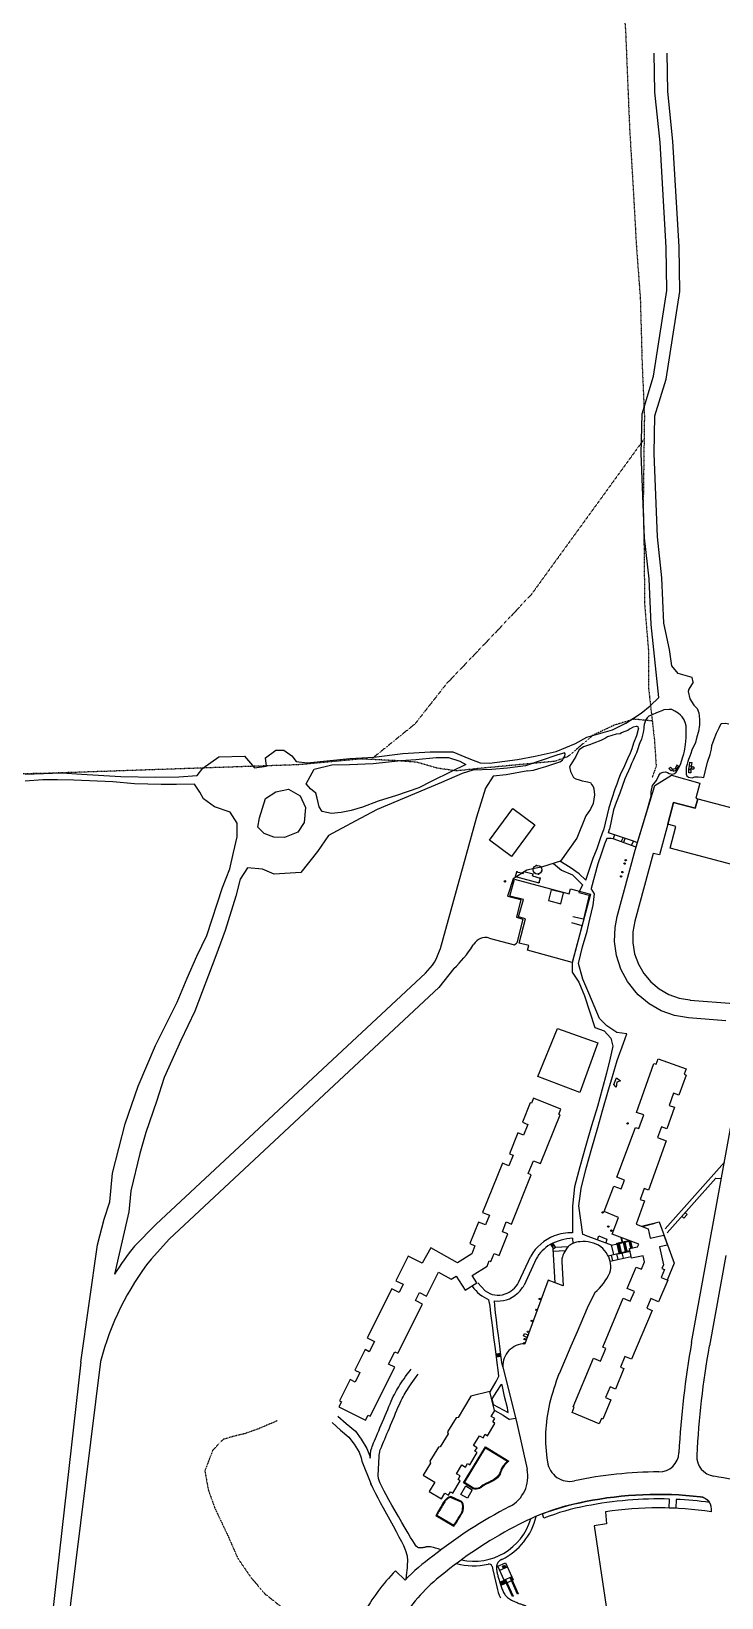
# Model space of a CAD drawing. Header units: millimetres. Extents: x -14000 to -11893, y 5996570 to 5998427.
# Drawn here: x -13240 to -12933, y 5997261 to 5997958 of the extents above; entities that cross this region are included whole.
import ezdxf

# ---------------------------------------------------------------- set-up
doc = ezdxf.new("R2010")
doc.units = ezdxf.units.MM
doc.header["$LTSCALE"] = 0.25
doc.linetypes.add('DASHED2', pattern=[0.375, 0.25, -0.125])
for name, color, linetype in [('3_buildings', 7, 'Continuous'), ('3_road_UNBC', 8, 'Continuous'), ('3_sidewalk_UNBC', 253, 'Continuous'), ('3_trails', 88, 'DASHED2')]:
    doc.layers.add(name, color=color, linetype=linetype)

msp = doc.modelspace()

# ---------------------------------------------------------------- hatches: boundary and pattern name
at = {"layer": '3_road_UNBC'}
h = msp.add_hatch(color=256, dxfattribs=at)
h.dxf.hatch_style = 1
h.paths.add_polyline_path([(-12975.66, 5997587.62, 1), (-12976.22, 5997587.87, 1)])
h = msp.add_hatch(color=256, dxfattribs=at)
h.dxf.hatch_style = 1
h.paths.add_polyline_path([(-12975.14, 5997589.09, 1), (-12975.71, 5997589.35, 1)])
h = msp.add_hatch(color=256, dxfattribs=at)
h.dxf.hatch_style = 1
h.paths.add_polyline_path([(-12977.24, 5997581.89, 1), (-12977.81, 5997582.15, 1)])
h = msp.add_hatch(color=256, dxfattribs=at)
h.dxf.hatch_style = 1
h.paths.add_polyline_path([(-12976.62, 5997583.85, 1), (-12977.19, 5997584.11, 1)])
h = msp.add_hatch(color=256, dxfattribs=at)
h.dxf.hatch_style = 1
h.paths.add_polyline_path([(-13029.01, 5997579.72, 1), (-13029.58, 5997579.98, 1)])
h = msp.add_hatch(color=256, dxfattribs=at)
h.dxf.hatch_style = 1
h.paths.add_polyline_path([(-12985.43, 5997432.28, 1), (-12986, 5997432.54, 1)])
h = msp.add_hatch(color=256, dxfattribs=at)
h.dxf.hatch_style = 1
h.paths.add_polyline_path([(-12982.91, 5997426.01, 1), (-12983.47, 5997426.27, 1)])
h = msp.add_hatch(color=256, dxfattribs=at)
h.dxf.hatch_style = 1
h.paths.add_polyline_path([(-12981.51, 5997424.18, 1), (-12982.08, 5997424.44, 1)])
h = msp.add_hatch(color=256, dxfattribs=at)
h.dxf.hatch_style = 1
h.paths.add_polyline_path([(-13013.47, 5997393.77, 1), (-13014.03, 5997394.04, 1)])
h = msp.add_hatch(color=256, dxfattribs=at)
h.dxf.hatch_style = 1
h.paths.add_polyline_path([(-13015.06, 5997388.93, 1), (-13015.62, 5997389.19, 1)])
h = msp.add_hatch(color=256, dxfattribs=at)
h.dxf.hatch_style = 1
h.paths.add_polyline_path([(-13018.69, 5997379.14, 1), (-13019.25, 5997379.4, 1)])
h = msp.add_hatch(color=256, dxfattribs=at)
h.dxf.hatch_style = 1
h.paths.add_polyline_path([(-13017.02, 5997384.03, 1), (-13017.58, 5997384.3, 1)])
h = msp.add_hatch(color=256, dxfattribs=at)
h.dxf.hatch_style = 1
h.paths.add_polyline_path([(-13020.37, 5997374.02, 1), (-13020.94, 5997374.28, 1)])
h = msp.add_hatch(color=256, dxfattribs=at)
h.dxf.hatch_style = 1
h.paths.add_polyline_path([(-13020.17, 5997375.88, 1), (-13020.74, 5997376.15, 1)])
at = {"layer": '3_sidewalk_UNBC'}
h = msp.add_hatch(color=256, dxfattribs=at)
h.dxf.hatch_style = 1
h.paths.add_polyline_path([(-12974.3, 5997471.9, 1), (-12974.87, 5997472.16, 1)])

# ---------------------------------------------------------------- linework, layer by layer
at = {"layer": '3_buildings'}
for p, q in [((-13024.5, 5997582.02), (-13023.94, 5997584.09)), ((-13024.5, 5997582.02), (-13014.09, 5997579.23)), ((-13023.94, 5997584.09), (-13022.04, 5997583.58)), ((-13022.04, 5997583.58), (-13021.16, 5997583.35)), ((-13021.16, 5997583.35), (-13020.91, 5997584.28)), ((-13020.91, 5997584.28), (-13016.73, 5997583.16)), ((-13016.98, 5997582.23), (-13016.73, 5997583.16)), ((-13016.98, 5997582.23), (-13013.53, 5997581.3)), ((-13013.53, 5997581.3), (-13014.09, 5997579.23)), ((-13032.37, 5997274.89), (-13028.99, 5997276.4)), ((-13029.6, 5997268.69), (-13032.37, 5997274.89)), ((-13031.57, 5997273.1), (-13028.19, 5997274.61)), ((-13030.32, 5997274.89), (-13029.36, 5997275.31)), ((-13029.87, 5997273.88), (-13030.32, 5997274.89)), ((-13029.53, 5997275.08), (-13030.16, 5997274.8)), ((-13028.91, 5997274.31), (-13029.87, 5997273.88)), ((-13029.19, 5997274.33), (-13029.82, 5997274.05)), ((-13029.78, 5997274.97), (-13029.45, 5997274.22)), ((-13029.53, 5997275.08), (-13029.19, 5997274.33)), ((-13029.36, 5997275.31), (-13028.91, 5997274.31)), ((-13028.99, 5997276.4), (-13026.22, 5997270.2)), ((-13031.45, 5997267.84, -0.5), (-13031.18, 5997267.97, -0.5)), ((-13030.84, 5997266.48, -0.5), (-13031.45, 5997267.84, -0.5)), ((-13031.2, 5997267.96, -0.5), (-13030.93, 5997268.08, -0.5)), ((-13031.18, 5997267.97, -0.5), (-13030.57, 5997266.6, -0.5)), ((-13030.93, 5997268.08, -0.5), (-13030.66, 5997268.2, -0.5)), ((-13030.93, 5997268.08, -0.5), (-13030.32, 5997266.71, -0.5)), ((-13030.57, 5997266.6, -0.5), (-13030.84, 5997266.48, -0.5)), ((-13030.66, 5997268.2, -0.5), (-13030.38, 5997268.32, -0.5)), ((-13030.04, 5997266.83, -0.5), (-13030.66, 5997268.2, -0.5)), ((-13030.32, 5997266.71, -0.5), (-13030.59, 5997266.59, -0.5)), ((-13029.8, 5997266.94, -0.5), (-13030.41, 5997268.31, -0.5)), ((-13029.78, 5997266.95, -0.5), (-13030.41, 5997266.67, -0.5)), ((-13030.39, 5997268.32, -0.5), (-13030.12, 5997268.44, -0.5)), ((-13030.04, 5997266.83, -0.5), (-13030.32, 5997266.71, -0.5)), ((-13030.12, 5997268.44, -0.5), (-13029.84, 5997268.56, -0.5)), ((-13030.12, 5997268.44, -0.5), (-13029.51, 5997267.07, -0.5)), ((-13029.77, 5997266.95, -0.5), (-13030.04, 5997266.83, -0.5)), ((-13029.84, 5997268.56, -0.5), (-13029.57, 5997268.69, -0.5)), ((-13029.84, 5997268.56, -0.5), (-13029.23, 5997267.2, -0.5)), ((-13029.51, 5997267.07, -0.5), (-13029.78, 5997266.95, -0.5)), ((-13026.22, 5997270.2), (-13029.6, 5997268.69)), ((-13028.93, 5997267.28), (-13029.57, 5997268.7)), ((-13029.23, 5997267.2, -0.5), (-13029.51, 5997267.07, -0.5)), ((-13025.92, 5997261.4), (-13029.25, 5997268.85)), ((-13028.96, 5997267.32, -0.5), (-13029.23, 5997267.2, -0.5)), ((-13028.98, 5997268.97), (-13025.65, 5997261.52)), ((-13025.59, 5997268.77), (-13028.93, 5997267.28)), ((-13023.61, 5997262.44), (-13026.94, 5997269.88)), ((-13026.67, 5997270), (-13023.34, 5997262.56)), ((-13026.22, 5997270.2), (-13025.59, 5997268.77)), ((-13025.65, 5997261.52), (-13025.92, 5997261.4)), ((-13023.34, 5997262.56), (-13023.61, 5997262.44))]:
    msp.add_line(p, q, dxfattribs=at)
for points in [[(-12916.87, 5997609.54), (-12923.18, 5997585.94), (-12955.71, 5997594.64), (-12953.12, 5997604.31), (-12956.68, 5997605.27), (-12954.1, 5997614.93), (-12944.43, 5997612.36), (-12943.3, 5997616.6), (-12916.87, 5997609.54)], [(-13016.61, 5997585.43), (-13016.58, 5997585.56), (-13016.71, 5997585.6), (-13016.74, 5997585.47)], [(-13016.16, 5997583.73), (-13016.06, 5997583.64), (-13016.16, 5997583.54), (-13016.25, 5997583.64)], [(-13015.2, 5997586.84), (-13015.33, 5997586.8), (-13015.37, 5997586.93), (-13015.24, 5997586.97)], [(-13014.23, 5997583.22), (-13014.36, 5997583.18), (-13014.33, 5997583.05), (-13014.2, 5997583.09)], [(-13013.41, 5997586.29), (-13013.51, 5997586.38), (-13013.41, 5997586.48), (-13013.32, 5997586.38)], [(-13012.95, 5997584.59), (-13012.99, 5997584.46), (-13012.86, 5997584.43), (-13012.82, 5997584.56)], [(-13008.62, 5997576.13), (-13009.91, 5997571.26), (-13004.42, 5997569.8), (-13003.13, 5997574.67)], [(-13062.32, 5997416.68), (-13066.14, 5997409.78), (-13066.14, 5997409.78), (-13066.14, 5997409.78), (-13072.32, 5997412.95), (-13077.81, 5997402.03), (-13074.63, 5997400.43), (-13076.46, 5997396.79), (-13079.64, 5997398.39), (-13090.62, 5997376.57), (-13087.43, 5997374.97), (-13089.72, 5997370.42), (-13091.54, 5997371.33), (-13096.11, 5997362.24), (-13093.84, 5997361.09), (-13095.94, 5997356.91), (-13098.22, 5997358.05), (-13102.97, 5997348.59), (-13102.06, 5997348.14), (-13103.21, 5997345.86), (-13091.39, 5997339.92), (-13090.24, 5997342.19), (-13089.33, 5997341.74), (-13078.35, 5997363.56), (-13081.08, 5997364.93), (-13078.34, 5997370.39), (-13076.97, 5997369.71), (-13066, 5997391.53), (-13069.18, 5997393.14), (-13067.35, 5997396.77), (-13064.17, 5997395.17), (-13058.85, 5997405.76), (-13053.28, 5997402.66), (-13050.98, 5997404.09), (-13047.03, 5997397.76), (-13041.73, 5997401.07), (-13043.81, 5997404.39), (-13037.17, 5997408.53), (-13036.23, 5997410.88), (-13035.57, 5997410.62), (-13034.13, 5997414.18), (-13031.78, 5997413.23), (-13027.9, 5997422.84), (-13030.41, 5997423.86), (-13028.66, 5997428.19), (-13026.37, 5997427.26), (-13017.52, 5997449.19), (-13018.89, 5997449.74), (-13016.59, 5997455.44), (-13013.47, 5997454.18), (-13004.71, 5997475.88), (-13005.28, 5997476.11), (-13004.33, 5997478.46), (-13016.49, 5997483.36), (-13017.43, 5997481.02), (-13018, 5997481.25), (-13021.5, 5997472.6), (-13019.12, 5997471.64), (-13021.06, 5997466.84), (-13023.44, 5997467.8), (-13027.16, 5997458.59), (-13025.58, 5997457.95), (-13027.49, 5997453.22), (-13030.41, 5997454.39), (-13039.26, 5997432.47), (-13036.13, 5997431.2), (-13037.87, 5997426.87), (-13041.07, 5997428.16), (-13044.95, 5997418.55), (-13042.6, 5997417.61), (-13044.07, 5997413.98), (-13050.35, 5997410.05), (-13062.32, 5997416.68)]]:
    msp.add_lwpolyline(points, close=True, dxfattribs=at)
for points in [[(-13025.75, 5997612.22), (-13015.95, 5997604.96), (-13026.36, 5997590.89), (-13036.16, 5997598.15), (-13025.75, 5997612.22)], [(-13027.04, 5997573.31), (-13025.02, 5997580.83), (-13000.63, 5997574.3), (-13000.05, 5997576.48), (-12991.16, 5997574.1), (-12999.28, 5997543.73), (-13019.2, 5997549.14), (-13018.64, 5997551.23), (-13022.97, 5997552.39), (-13020.09, 5997563.15), (-13023.23, 5997563.99), (-13021.03, 5997571.7), (-13027.04, 5997573.31)], [(-12969.67, 5997418.34), (-12981.44, 5997422.82), (-12978.63, 5997430.2), (-12985.01, 5997432.85), (-12980.74, 5997444.11), (-12977.4, 5997442.9), (-12975.98, 5997446.86), (-12979.33, 5997448.07), (-12971.04, 5997470.31), (-12969.62, 5997469.85), (-12967.39, 5997475.82), (-12970.63, 5997476.86), (-12962.85, 5997498.78), (-12961.89, 5997498.44), (-12961.02, 5997500.83), (-12948.57, 5997496.34), (-12949.44, 5997493.95), (-12948.48, 5997493.6), (-12951.73, 5997484.6), (-12954.12, 5997485.46), (-12956.05, 5997480.1), (-12953.66, 5997479.24), (-12957.11, 5997469.66), (-12959.51, 5997470.53), (-12961.24, 5997465.74), (-12957.4, 5997464.36), (-12965.35, 5997442.33), (-12967.26, 5997443.02), (-12968.99, 5997438.23), (-12967.07, 5997437.54), (-12970.78, 5997427.21), (-12965.37, 5997425.15), (-12964.48, 5997421.02), (-12958.39, 5997422.33), (-12956.76, 5997417.92), (-12960.32, 5997417.15), (-12958.58, 5997409.09), (-12959.28, 5997407.44), (-12958.15, 5997406.97), (-12959.64, 5997403.42), (-12956.75, 5997402.2), (-12960.77, 5997392.65), (-12964.18, 5997394.09), (-12965.99, 5997389.78), (-12963.72, 5997388.83), (-12972.85, 5997367.04), (-12975.79, 5997368.25), (-12977.77, 5997363.55), (-12976.21, 5997362.89), (-12980.06, 5997353.73), (-12982.43, 5997354.73), (-12984.43, 5997349.96), (-12982.07, 5997348.96), (-12985.69, 5997340.36), (-12986.26, 5997340.6), (-12987.24, 5997338.27), (-12999.32, 5997343.36), (-12998.34, 5997345.69), (-12998.91, 5997345.93), (-12989.83, 5997367.5), (-12986.73, 5997366.19), (-12984.34, 5997371.85), (-12985.71, 5997372.43), (-12976.53, 5997394.22), (-12973.42, 5997392.91), (-12971.6, 5997397.21), (-12974.78, 5997398.55), (-12970.76, 5997408.1), (-12968.43, 5997407.12), (-12967.03, 5997410.44), (-12967.62, 5997413.17), (-12972.83, 5997412.05), (-12973.76, 5997416.33), (-12970.14, 5997417.11), (-12969.67, 5997418.34)], [(-13052.47, 5997307.47), (-13049.16, 5997312.95), (-13050.17, 5997313.56), (-13049.22, 5997315.12), (-13050.79, 5997316.07), (-13048.42, 5997319.98), (-13046.86, 5997319.03), (-13045.91, 5997320.6), (-13044.9, 5997319.99), (-13041.59, 5997325.47), (-13042.6, 5997326.08), (-13041.65, 5997327.64), (-13043.22, 5997328.59), (-13040.54, 5997333.02), (-13038.97, 5997332.08), (-13038.03, 5997333.64), (-13037.01, 5997333.03), (-13033.7, 5997338.51), (-13034.71, 5997339.12), (-13033.77, 5997340.68), (-13035.33, 5997341.63), (-13033.78, 5997344.2), (-13033.91, 5997344.27), (-13035.98, 5997352.68), (-13044.46, 5997350.58), (-13050.16, 5997341.16), (-13050.98, 5997340.96), (-13054.78, 5997334.67), (-13054.58, 5997333.85), (-13058.05, 5997328.12), (-13058.87, 5997327.91), (-13062.66, 5997321.63), (-13062.46, 5997320.81), (-13065.7, 5997315.46), (-13060.52, 5997312.34), (-13063.04, 5997308.16), (-13057.57, 5997304.85), (-13055.99, 5997307.46), (-13054.43, 5997306.51), (-13053.48, 5997308.08), (-13052.47, 5997307.47)]]:
    msp.add_lwpolyline(points, dxfattribs=at)
for centre, radius in [((-13024.41, 5997582.1), 0.18), ((-13023.89, 5997584.03), 0.18), ((-13016.66, 5997585.51), 0.18), ((-13014.78, 5997585.01), 1.94), ((-13016.16, 5997583.64), 0.18), ((-13015.29, 5997586.89), 0.18), ((-13014.28, 5997583.14), 0.18), ((-13013.65, 5997581.29), 0.18), ((-13013.41, 5997586.38), 0.18), ((-13012.91, 5997584.51), 0.18), ((-13014.16, 5997579.36), 0.18)]:
    msp.add_circle(centre, radius, dxfattribs=at)
for centre, start, end in [((-13029.78, 5997274.97), 204.08639, 294.08639), ((-13029.45, 5997274.22), 114.08639, 204.08639)]:
    msp.add_arc(centre, 0.409, start, end, dxfattribs=at)
at = {"layer": '3_road_UNBC'}
for p, q in [((-12979.2, 5997564.21), (-12971.23, 5997593.76)), ((-12960.4, 5997591.59), (-12963.24, 5997592.25)), ((-13036.22, 5997554.59), (-13024.97, 5997551.62)), ((-13043.54, 5997551.24), (-13043.14, 5997551.86)), ((-13043.54, 5997551.24), (-13043.14, 5997551.86)), ((-13024.97, 5997551.62), (-13023.99, 5997552.49)), ((-13052.1, 5997540.98), (-13058.71, 5997532.57)), ((-12969.88, 5997529.32), (-12970.82, 5997530.29)), ((-13194.53, 5997417.33), (-13184.72, 5997427.13)), ((-13178.76, 5997420.73), (-13186.95, 5997411.64)), ((-13007.72, 5997415.2), (-13002.38, 5997415.51)), ((-12930.86, 5997413.18), (-12938.16, 5997373.04)), ((-13009.99, 5997402.22), (-13020.38, 5997373.94)), ((-13006.88, 5997401.04), (-13009.99, 5997402.22)), ((-13030.27, 5997363.74), (-13023.84, 5997338.04)), ((-13023.84, 5997338.04), (-13019.4, 5997318.08)), ((-12984.49, 5997299.12), (-12983.99, 5997293.73)), ((-12983.99, 5997293.73), (-12989.54, 5997292.81)), ((-12989.54, 5997292.81), (-12983.1, 5997250.04))]:
    msp.add_line(p, q, dxfattribs=at)
for points in [[(-12960.62, 5997661.64), (-12964.17, 5997694.18), (-12965.05, 5997714.51), (-12967.12, 5997732.84), (-12968.52, 5997770.35), (-12968.16, 5997788.01), (-12963, 5997804.8), (-12957.18, 5997842.89), (-12957.47, 5997862.12), (-12960.15, 5997908.88), (-12962.43, 5997931.18), (-12962.74, 5997948.53)], [(-12958.41, 5997694.75), (-12959.29, 5997714.96), (-12961.35, 5997733.27), (-12962.74, 5997770.4), (-12962.4, 5997787.08), (-12957.35, 5997803.5), (-12951.4, 5997842.49), (-12951.69, 5997862.33), (-12954.39, 5997909.34), (-12956.66, 5997931.52), (-12956.96, 5997948.63)], [(-12945.33, 5997668.54), (-12945.77, 5997670.55), (-12952.06, 5997672.46), (-12954.86, 5997675.78), (-12955.96, 5997683.04), (-12958.41, 5997694.75)], [(-12945.33, 5997668.54), (-12947.3, 5997665.39), (-12947.58, 5997664.4), (-12946.9, 5997661.11), (-12945.04, 5997658.36), (-12943.61, 5997656.76), (-12942.93, 5997654.87), (-12942.56, 5997651.95), (-12942.57, 5997649.54), (-12943.01, 5997646.59), (-12943.69, 5997644.18), (-12944.38, 5997641.7), (-12945.95, 5997638.23), (-12946.42, 5997636.8), (-12946.8, 5997635.58), (-12947.41, 5997634.05), (-12947.75, 5997633.17), (-12948.13, 5997632.02), (-12948.44, 5997630.63), (-12948.51, 5997629.88), (-12948.58, 5997628.35), (-12948.48, 5997627.57), (-12948.14, 5997626.76), (-12947.53, 5997626.21), (-12945.9, 5997625.97), (-12944.71, 5997626.34), (-12943.14, 5997626.36), (-12941.56, 5997626.3), (-12940.62, 5997626.04)], [(-13243.05, 5997627.6), (-13226.64, 5997628.14), (-13217.86, 5997627.61), (-13200.48, 5997626.52), (-13184.76, 5997626.21), (-13174.53, 5997626.38), (-13166.44, 5997626.98), (-13163.91, 5997630.2), (-13156.8, 5997635.22), (-13145.25, 5997635.6), (-13140.78, 5997630.46), (-13135.52, 5997631.13), (-13136, 5997634.86), (-13131.29, 5997638.21), (-13127.82, 5997638.32), (-13124.27, 5997635.8), (-13122.21, 5997633.22), (-13117.39, 5997632.55), (-13098.38, 5997634.5), (-13087.66, 5997635.18), (-13074.82, 5997636.76), (-13062.61, 5997637.49), (-13052.53, 5997637.49), (-13045.33, 5997634.59), (-13040.32, 5997632.61), (-13036.17, 5997632.42), (-13029.26, 5997633.3), (-13023.67, 5997634.15), (-13015.79, 5997635.56), (-13006.43, 5997637.69), (-12997.8, 5997641.27), (-12992.76, 5997644.08), (-12981.31, 5997647.26), (-12975.46, 5997650.26), (-12968.5, 5997654.78), (-12964.48, 5997658.05), (-12960.62, 5997661.64)], [(-12965.98, 5997610.99), (-12964.71, 5997615.64), (-12964.14, 5997617.77), (-12964.1, 5997619.73), (-12963.5, 5997622.49), (-12961.67, 5997624.77), (-12960.63, 5997627.02), (-12959.9, 5997628.05), (-12958.73, 5997628.48), (-12957.7, 5997628.62), (-12956.87, 5997628.32), (-12956.04, 5997627.88), (-12954.44, 5997627.55), (-12953.68, 5997627.91), (-12953.01, 5997628.48), (-12951.46, 5997631), (-12950.95, 5997632.27), (-12950.58, 5997633.36), (-12950.04, 5997635.31), (-12949.57, 5997636.64), (-12949.28, 5997637.88), (-12948.83, 5997640.77), (-12948.46, 5997643.77), (-12948.45, 5997645.55), (-12948.57, 5997649.16), (-12948.77, 5997650.16), (-12949.41, 5997651.8), (-12950.24, 5997653.07), (-12950.98, 5997653.91), (-12952.12, 5997654.75), (-12953.56, 5997655.69), (-12954.83, 5997656.36), (-12956.03, 5997656.43), (-12958.48, 5997656.17), (-12959.42, 5997655.83), (-12960.96, 5997655.1), (-12961.97, 5997654.73), (-12963.31, 5997654.2), (-12964.08, 5997653.9), (-12965.15, 5997653.33), (-12965.86, 5997652.63), (-12966.53, 5997651.73), (-12966.83, 5997651.09), (-12967.2, 5997649.62), (-12967.3, 5997648.68), (-12967.44, 5997647.88), (-12967.74, 5997646.14), (-12968.36, 5997643.11), (-12969.16, 5997641.45), (-12969.43, 5997640.81), (-12970.08, 5997638.88), (-12970.67, 5997637.12), (-12971.21, 5997635.83), (-12972.07, 5997633.85), (-12972.82, 5997632.25), (-12973.41, 5997630.69)], [(-12940.62, 5997626.04), (-12939.97, 5997628.55), (-12938.96, 5997632.86), (-12937.84, 5997636.35), (-12937.17, 5997638.73), (-12937.04, 5997640.29), (-12936.01, 5997643.21), (-12935.03, 5997645.77), (-12933.86, 5997648.21), (-12932.95, 5997650.08), (-12930.97, 5997650.31), (-12929.48, 5997650)], [(-12969.75, 5997648.1), (-12969.88, 5997648.58), (-12970.28, 5997648.75), (-12970.77, 5997648.77), (-12972.05, 5997648.44), (-12973.7, 5997647.58), (-12974.48, 5997646.95), (-12976.21, 5997646.4), (-12977.26, 5997645.9), (-12977.98, 5997645.56), (-12979.66, 5997645.33), (-12983.58, 5997644.13), (-12984.45, 5997643.54), (-12986.56, 5997642.51), (-12989.64, 5997641.38), (-12991.6, 5997640.62), (-12994.29, 5997639.78), (-12996.17, 5997638.39), (-12996.97, 5997637.04), (-12997.69, 5997635.42), (-12999.91, 5997631.81), (-13000.44, 5997630.8), (-13000.44, 5997630.8), (-13000.12, 5997628.73), (-12998.72, 5997626.11), (-12997.6, 5997625.54), (-12996.17, 5997624.99), (-12994.82, 5997624.55), (-12993.28, 5997624.27), (-12991.15, 5997623.85), (-12990.62, 5997623.01), (-12989.9, 5997622.02), (-12989.63, 5997620.99), (-12989.46, 5997619.74), (-12989.36, 5997618.42)], [(-12969.75, 5997648.1), (-12970.66, 5997644.68), (-12972.01, 5997641.36), (-12972.76, 5997638.84), (-12973.41, 5997636.91), (-12974.59, 5997634.35), (-12975.99, 5997631.35), (-12977.88, 5997627.25), (-12978.68, 5997625.38), (-12979.33, 5997623.18), (-12980.25, 5997620.86), (-12980.25, 5997620.86), (-12981.7, 5997616.66), (-12983, 5997612.55), (-12985.4, 5997602.58)], [(-13004.77, 5997632.99), (-13003.62, 5997633.8), (-13003.15, 5997634.64), (-13002.57, 5997635.65), (-13002.44, 5997636.63), (-13002.77, 5997637.07), (-13003.66, 5997636.75), (-13006.11, 5997636.06)], [(-13006.11, 5997636.06), (-13020.11, 5997631.29), (-13028.17, 5997630.2), (-13035.09, 5997629.65), (-13043.51, 5997629.37), (-13048.25, 5997627.89), (-13057.53, 5997623.79), (-13086.26, 5997611.9), (-13096.01, 5997606.62), (-13107.86, 5997600.29), (-13112.75, 5997593.2), (-13120.2, 5997583.71)], [(-13117.79, 5997623.25), (-13114.33, 5997629.75), (-13106.43, 5997631.68), (-13098.48, 5997631.84), (-13087.93, 5997632.39), (-13075.71, 5997633.63), (-13069.02, 5997634.06), (-13059.83, 5997634.99), (-13054.38, 5997634.96), (-13049.31, 5997633.35), (-13046.75, 5997631.86), (-13053.14, 5997628.72), (-13062.1, 5997624.34), (-13067.67, 5997621.55), (-13077.51, 5997618.08), (-13085.8, 5997615.61), (-13092.73, 5997612.88), (-13097.8, 5997611.35), (-13102.28, 5997610.47), (-13106.57, 5997610.12), (-13110.68, 5997610.93), (-13112, 5997612.98), (-13112.87, 5997616.92), (-13113.57, 5997619.1), (-13115.93, 5997621.01), (-13117.79, 5997623.25)], [(-13019.02, 5997629.06), (-13016.48, 5997629.41), (-13014.22, 5997630.09), (-13010.97, 5997631.02), (-13007.02, 5997632.27), (-13004.77, 5997632.99)], [(-12973.41, 5997630.69), (-12975.81, 5997625.56), (-12978.07, 5997619.13), (-12979.65, 5997614.9), (-12980.91, 5997611.64), (-12982.68, 5997603.09)], [(-12952.64, 5997631.55), (-12953.28, 5997630.29), (-12952.55, 5997629.92), (-12951.9, 5997631.21), (-12952.63, 5997631.58)], [(-12947.34, 5997628.13), (-12947.33, 5997629.66), (-12946.47, 5997629.66), (-12946.47, 5997628.12), (-12947.34, 5997628.12)], [(-12947.32, 5997629.81), (-12947.06, 5997631.32), (-12946.21, 5997631.18), (-12946.47, 5997629.66), (-12947.32, 5997629.81)], [(-12947.06, 5997631.33), (-12946.81, 5997632.84), (-12945.95, 5997632.7), (-12946.21, 5997631.18), (-12947.06, 5997631.32)], [(-13167.51, 5997623.17), (-13175.54, 5997623.02), (-13182.44, 5997622.9), (-13194.34, 5997623.25), (-13203.93, 5997624.2), (-13221.41, 5997624.91), (-13228.63, 5997625.1), (-13235.1, 5997625), (-13243.05, 5997624.42)], [(-13218.29, 5997365.81), (-13210.79, 5997418.01), (-13207.77, 5997429.47), (-13205.34, 5997437.15), (-13204.16, 5997449.95), (-13198.5, 5997471.95), (-13192.65, 5997488.63), (-13185, 5997506.7), (-13175.25, 5997526), (-13170.81, 5997536.79), (-13166.6, 5997546.5), (-13162.11, 5997555.69), (-13155.08, 5997577.04), (-13151.9, 5997585.39), (-13150.27, 5997592.62), (-13148.63, 5997599.59), (-13148.57, 5997605.71), (-13151.66, 5997610.66), (-13158.67, 5997613.09), (-13163.57, 5997616.65), (-13165.26, 5997619.52), (-13167.51, 5997623.17)], [(-13019.02, 5997629.06), (-13028.71, 5997627.31), (-13034.54, 5997626.65), (-13037.88, 5997621.28), (-13041.91, 5997608.45)], [(-12971.23, 5997593.76), (-12962.46, 5997622.56), (-12955.08, 5997627.05), (-12942.4, 5997623.51), (-12944.14, 5997616.82), (-12943.3, 5997616.6), (-12944.43, 5997612.36), (-12954.12, 5997614.93), (-12956.68, 5997605.27), (-12956.68, 5997605.27), (-12960.4, 5997591.59)], [(-13138.55, 5997608.12), (-13135.9, 5997616.68), (-13131.4, 5997619.76), (-13125.77, 5997620.89), (-13120.44, 5997617.92), (-13118.17, 5997612.76), (-13118.79, 5997606.05), (-13121.48, 5997601.67), (-13127.48, 5997599.38), (-13132.3, 5997599.53), (-13136.54, 5997601.17), (-13139.35, 5997604.01), (-13138.55, 5997608.12)], [(-12989.36, 5997618.42), (-12989.97, 5997614.51), (-12991.17, 5997611.94), (-12993.16, 5997608.95), (-12997.22, 5997599.14)], [(-13041.91, 5997608.45), (-13058.1, 5997549.85), (-13058.16, 5997549.66)], [(-12971.23, 5997593.76), (-12965.98, 5997610.99)], [(-12997.22, 5997599.14), (-13004.47, 5997588.76), (-13012.53, 5997586.28), (-13019.49, 5997584.78), (-13025.58, 5997580.99)], [(-12963.24, 5997592.25), (-12971.43, 5997562.16), (-12972.3, 5997557.34), (-12972.32, 5997552.45), (-12971.48, 5997547.64), (-12969.82, 5997543.04), (-12967.38, 5997538.81), (-12964.23, 5997535.08), (-12960.48, 5997531.94), (-12956.24, 5997529.51), (-12951.63, 5997527.85), (-12946.8, 5997527.02), (-12946.72, 5997527.01), (-12927.2, 5997525.42), (-12925.59, 5997525.42), (-12924, 5997525.7), (-12922.48, 5997526.25), (-12921.08, 5997527.06), (-12919.84, 5997528.09), (-12918.79, 5997529.32), (-12917.98, 5997530.72), (-12917.42, 5997532.23)], [(-13120.2, 5997583.71), (-13132.13, 5997583.11), (-13137.26, 5997585.34), (-13143.93, 5997585.92), (-13147.22, 5997580.75), (-13149.11, 5997573.25), (-13153.93, 5997557.93), (-13158.08, 5997546.62), (-13167.4, 5997521.99), (-13173.63, 5997509.02), (-13181.08, 5997492.54), (-13184.45, 5997481.8), (-13189.32, 5997468.07), (-13191.94, 5997458.68), (-13195.92, 5997442.06), (-13196.83, 5997432.64), (-13203.19, 5997404.88)], [(-13025.58, 5997580.99), (-13028.06, 5997573.19), (-13022.21, 5997571.69), (-13024.12, 5997563.93), (-13021.26, 5997562.97), (-13023.99, 5997552.49), (-13023.99, 5997552.49)], [(-12970.82, 5997530.29), (-12974.69, 5997535.24), (-12977.63, 5997540.78), (-12979.56, 5997546.76), (-12980.42, 5997552.99), (-12980.18, 5997559.27), (-12979.2, 5997564.21)], [(-13064.68, 5997538.97), (-13184.72, 5997427.13)], [(-13058.71, 5997532.57), (-13178.76, 5997420.73)], [(-12930.88, 5997517.67), (-12947.43, 5997519.02), (-12953.65, 5997520.08), (-12959.58, 5997522.19), (-12965.04, 5997525.31), (-12969.88, 5997529.32)], [(-12946.06, 5997374.47), (-12922.07, 5997506.52)], [(-12989.17, 5997396.75), (-12992.63, 5997389.77), (-12997.13, 5997379.33), (-12999.95, 5997372.85), (-13005.17, 5997360.57)], [(-13218.29, 5997365.81), (-13235.09, 5997215.85)], [(-13209.43, 5997366.12), (-13209.43, 5997366.12), (-13222.79, 5997258.31), (-13227.11, 5997215.29), (-13227.11, 5997215.29)], [(-13103.66, 5997341.72), (-13100.04, 5997338.44), (-13095.9, 5997335.05), (-13093.27, 5997331.47), (-13090.75, 5997327.38), (-13089.58, 5997324.41), (-13089.26, 5997323.08), (-13089.19, 5997324.4), (-13089.17, 5997324.74), (-13089.15, 5997325.1), (-13089.1, 5997325.49), (-13089.04, 5997325.92), (-13088.94, 5997326.4), (-13088.81, 5997326.94), (-13088.63, 5997327.54), (-13088.41, 5997328.22), (-13088.12, 5997328.99), (-13087.78, 5997329.83), (-13087.39, 5997330.76), (-13086.96, 5997331.76), (-13086.49, 5997332.84), (-13086, 5997333.98), (-13085.47, 5997335.19), (-13084.93, 5997336.47), (-13084.36, 5997337.8), (-13083.79, 5997339.18), (-13083.22, 5997340.58), (-13082.64, 5997341.98), (-13082.07, 5997343.36), (-13081.51, 5997344.71), (-13080.97, 5997346.01), (-13080.45, 5997347.23), (-13079.95, 5997348.37), (-13079.46, 5997349.42), (-13078.99, 5997350.41), (-13078.53, 5997351.35), (-13078.06, 5997352.24), (-13077.59, 5997353.1), (-13077.1, 5997353.95), (-13076.58, 5997354.8), (-13076.04, 5997355.66), (-13075.47, 5997356.53), (-13074.85, 5997357.44), (-13074.2, 5997358.38), (-13073.5, 5997359.37), (-13072.75, 5997360.41), (-13071.94, 5997361.51), (-13071.08, 5997362.69)], [(-13057.73, 5997282.21), (-13059.05, 5997282.66), (-13060.15, 5997283), (-13061.06, 5997283.25), (-13061.8, 5997283.42), (-13062.4, 5997283.52), (-13062.89, 5997283.56), (-13063.3, 5997283.57), (-13063.66, 5997283.55), (-13063.99, 5997283.51), (-13064.3, 5997283.46), (-13064.58, 5997283.41), (-13064.85, 5997283.35), (-13065.11, 5997283.29), (-13065.36, 5997283.24), (-13065.61, 5997283.19), (-13065.85, 5997283.15), (-13066.08, 5997283.12), (-13066.32, 5997283.1), (-13066.56, 5997283.09), (-13066.79, 5997283.09), (-13067.01, 5997283.09), (-13067.23, 5997283.1), (-13067.43, 5997283.1), (-13067.63, 5997283.11), (-13067.82, 5997283.13), (-13068.02, 5997283.2), (-13068.27, 5997283.38), (-13068.6, 5997283.72), (-13069.04, 5997284.27), (-13069.61, 5997285.09), (-13070.35, 5997286.23), (-13071.29, 5997287.74), (-13072.44, 5997289.66), (-13073.76, 5997291.9), (-13075.2, 5997294.37), (-13076.69, 5997296.97), (-13078.18, 5997299.59), (-13079.62, 5997302.15), (-13080.95, 5997304.52), (-13082.12, 5997306.63), (-13083.07, 5997308.38), (-13083.82, 5997309.81), (-13084.4, 5997310.95), (-13084.83, 5997311.86), (-13085.14, 5997312.56), (-13085.35, 5997313.12), (-13085.49, 5997313.57), (-13085.58, 5997313.96), (-13085.64, 5997314.33), (-13085.68, 5997314.68), (-13085.71, 5997315.02), (-13085.72, 5997315.35), (-13085.72, 5997315.67), (-13085.72, 5997315.99), (-13085.7, 5997316.3), (-13085.69, 5997316.61), (-13085.67, 5997316.93), (-13085.65, 5997317.24), (-13085.64, 5997317.56), (-13085.62, 5997317.88), (-13085.6, 5997318.19), (-13085.59, 5997318.51), (-13085.57, 5997318.84), (-13085.55, 5997319.16), (-13085.53, 5997319.48), (-13085.52, 5997319.81), (-13085.5, 5997320.13), (-13085.48, 5997320.46), (-13085.47, 5997320.78), (-13085.45, 5997321.1), (-13085.43, 5997321.41), (-13085.42, 5997321.72), (-13085.4, 5997322.03), (-13085.38, 5997322.33), (-13085.37, 5997322.62), (-13085.35, 5997322.92), (-13085.34, 5997323.21), (-13085.32, 5997323.49), (-13085.31, 5997323.78), (-13085.29, 5997324.07), (-13085.28, 5997324.35), (-13085.25, 5997324.65), (-13085.22, 5997324.97), (-13085.16, 5997325.33), (-13085.07, 5997325.72), (-13084.95, 5997326.18), (-13084.79, 5997326.69), (-13084.58, 5997327.29), (-13084.31, 5997327.97), (-13084, 5997328.74), (-13083.63, 5997329.59), (-13083.23, 5997330.52), (-13082.79, 5997331.53), (-13082.32, 5997332.62), (-13081.81, 5997333.78), (-13081.29, 5997335.01), (-13080.74, 5997336.31), (-13080.19, 5997337.65), (-13079.62, 5997339.02), (-13079.06, 5997340.4), (-13078.5, 5997341.77), (-13077.95, 5997343.1), (-13077.42, 5997344.37), (-13076.91, 5997345.56), (-13076.42, 5997346.66), (-13075.96, 5997347.68), (-13075.51, 5997348.63), (-13075.07, 5997349.51), (-13074.63, 5997350.36), (-13074.18, 5997351.17), (-13073.72, 5997351.97), (-13073.24, 5997352.77), (-13072.73, 5997353.57), (-13072.19, 5997354.4), (-13071.61, 5997355.26), (-13070.98, 5997356.16), (-13070.31, 5997357.11), (-13069.58, 5997358.12), (-13068.78, 5997359.2), (-13067.93, 5997360.37)], [(-13106.28, 5997338.82), (-13102.59, 5997335.48), (-13098.76, 5997332.33), (-13096.51, 5997329.29), (-13094.27, 5997325.62), (-13093.32, 5997323.22), (-13092.95, 5997321.7)], [(-13092.95, 5997321.7), (-13088.98, 5997311.7)], [(-13073.32, 5997269.12), (-13073.11, 5997270.64), (-13072.95, 5997271.98), (-13072.82, 5997273.17), (-13072.72, 5997274.21), (-13072.65, 5997275.14), (-13072.61, 5997275.97), (-13072.58, 5997276.71), (-13072.57, 5997277.4), (-13072.57, 5997278.05), (-13072.61, 5997278.71), (-13072.72, 5997279.43), (-13072.92, 5997280.25), (-13073.24, 5997281.24), (-13073.72, 5997282.44), (-13074.37, 5997283.91), (-13075.24, 5997285.69), (-13076.32, 5997287.8), (-13077.59, 5997290.19), (-13078.98, 5997292.77), (-13080.44, 5997295.44), (-13081.9, 5997298.11), (-13083.33, 5997300.7), (-13084.65, 5997303.11), (-13085.81, 5997305.26), (-13086.77, 5997307.07), (-13087.55, 5997308.57), (-13088.15, 5997309.8), (-13088.61, 5997310.79), (-13088.95, 5997311.6), (-13088.98, 5997311.7)], [(-13078.08, 5997272.84), (-13073.75, 5997268.68)]]:
    msp.add_lwpolyline(points, dxfattribs=at)
for points in [[(-12954.48, 5997629.63), (-12955.12, 5997629), (-12956.21, 5997630.1), (-12955.56, 5997630.73)], [(-12954.35, 5997628.92), (-12952.86, 5997629.29), (-12953.05, 5997630.06), (-12954.54, 5997629.68)], [(-13020.61, 5997378.54), (-13019.06, 5997377.88), (-13019.48, 5997376.77), (-13021.02, 5997377.45)]]:
    msp.add_lwpolyline(points, close=True, dxfattribs=at)
msp.add_lwpolyline([(-13001.08, 5997417.22, 0.077559), (-13003.03, 5997414.29, 0.051768), (-13003.77, 5997412.15, 0.048909), (-13003.95, 5997410.61), (-13003.3, 5997399.72), (-13006.88, 5997401.04), (-13007.78, 5997416.24), (-13006.67, 5997416.89)], format="xyb", close=True, dxfattribs=at)
for centre, radius in [((-12945.58, 5997630.31), 0.613), ((-12975.94, 5997587.74, 994.15), 0.312), ((-12975.43, 5997589.22, 994.12), 0.312), ((-12977.52, 5997582.02, 994.02), 0.312), ((-12976.9, 5997583.98, 994.03), 0.312), ((-13029.3, 5997579.85, 1001.01), 0.312), ((-12985.72, 5997432.41, 993.24), 0.312), ((-12983.19, 5997426.14, 992.87), 0.312), ((-12981.8, 5997424.31, 992.84), 0.312), ((-13013.75, 5997393.9, 993), 0.312), ((-13015.34, 5997389.06, 992.82), 0.312), ((-13018.97, 5997379.27, 992.51), 0.312), ((-13017.3, 5997384.16, 992.7), 0.312), ((-13020.65, 5997374.15), 0.312), ((-13020.46, 5997376.02, 992.36), 0.312)]:
    msp.add_circle(centre, radius, dxfattribs=at)
for centre, radius, start, end in [((-13037.82, 5997548.51), 6.29, 75.28582, 147.8206), ((-13080.78, 5997556.13), 23.53, 313.18367, 344.02637), ((-13090.07, 5997581.38), 55.45, 313.22231, 327.07174), ((-13103.21, 5997343.79), 117.17, 141.05406, 148.57445), ((-12996.7, 5997412.81), 6.21, 111.32512, 134.84016), ((-12996.7, 5997412.81), 6.21, 111.32512, 134.84016), ((-12994.67, 5997408.15), 11.3, 95.65428, 112.3354), ((-12994.67, 5997408.15), 11.3, 95.65428, 112.3354), ((-12994.31, 5997405.35), 14.12, 76.17416, 96.00062), ((-12993.1, 5997408.37), 10.91, 28.25753, 78.53436), ((-12992.41, 5997408.39), 10.3, 343.95467, 29.95171), ((-13089.75, 5997335.31), 123.59, 141.85802, 165.56148), ((-13005.2, 5997415.78), 24.88, 310.10252, 335.71946), ((-13020.3, 5997363.97), 9.97, 90.4937, 181.31002), ((-12569.67, 5997306.09), 382.55, 169.70226, 177.10493), ((-12569.67, 5997306.09), 374.55, 169.70226, 177.2151), ((-12910.06, 5997323.41), 102.11, 158.66154, 166.47616), ((-12946.43, 5997331.99), 64.74, 166.32896, 189.45383), ((-12960.72, 5997325.86), 9, 269.97095, 357.10493), ((-12934.79, 5997323.85), 9, 177.2151, 261.20953), ((-13034.04, 5997314.81), 15, 297.18666, 12.56113), ((-13000.37, 5997322.65), 10, 187.45681, 282.1508), ((-12960.81, 5997138.93), 177.94, 89.97095, 102.1508), ((-12962.35, 5997145.64), 171.33, 75.29888, 81.20953), ((-12933.38, 5997118.84), 205.31, 117.18666, 128.57826), ((-12973.31, 5997197.04), 108.51, 100.64221, 117.29726), ((-12960.81, 5997138.93), 167.94, 83.6375, 101.17038), ((-12942.84, 5997300.17), 5.69, 349.54069, 83.6375), ((-12960.81, 5997138.93), 161.94, 81.62801, 98.40723), ((-12933.38, 5997118.84), 196.31, 117.18666, 128.57826), ((-13010.19, 5997207.59), 88.16, 125.51502, 136.13194), ((-13010.19, 5997207.59), 94.16, 136.13194, 150.87558), ((-13005.52, 5997206.31), 82.96, 127.29957, 145.9941)]:
    msp.add_arc(centre, radius, start, end, dxfattribs=at)
at = {"layer": '3_sidewalk_UNBC'}
for p, q in [((-12957.9, 5997425.06), (-12931.47, 5997454.78)), ((-12957.02, 5997423.31), (-12935.35, 5997447.68)), ((-12935.35, 5997447.68), (-12932.78, 5997447.53)), ((-12968.41, 5997426.3), (-12960.56, 5997428.25)), ((-12968.07, 5997426.18), (-12962.28, 5997427.62)), ((-12962.28, 5997427.62), (-12962.33, 5997427.82)), ((-12960.56, 5997428.25), (-12953.82, 5997409.91)), ((-12949.49, 5997429.94), (-12950.4, 5997430.75)), ((-12948.07, 5997431.54), (-12949.49, 5997429.94)), ((-12948.07, 5997431.54), (-12948.98, 5997432.35)), ((-12977.01, 5997419.27), (-12977.48, 5997421.32)), ((-12976.91, 5997419.19), (-12977.39, 5997421.28)), ((-12976.86, 5997419.16), (-12977.34, 5997421.26)), ((-12976.76, 5997419.08), (-12977.25, 5997421.23)), ((-13007.65, 5997416.33), (-13008.87, 5997418.32)), ((-13007.59, 5997418.37), (-13008.54, 5997417.78)), ((-13007.46, 5997418.16), (-13008.41, 5997417.57)), ((-13007.33, 5997417.94), (-13008.28, 5997417.36)), ((-13007.19, 5997417.73), (-13008.15, 5997417.14)), ((-13006.67, 5997416.89), (-13007.85, 5997418.79)), ((-12983.26, 5997413.1), (-12978.32, 5997414.24)), ((-12981.84, 5997417.9), (-12979.3, 5997418.49)), ((-12981.25, 5997410.93), (-12981.82, 5997413.43)), ((-12980.73, 5997413.68), (-12981.71, 5997417.94)), ((-12979.62, 5997418.38), (-12973.48, 5997419.79)), ((-12979.61, 5997418.34), (-12979.62, 5997418.38)), ((-12979.61, 5997418.34), (-12973.41, 5997419.77)), ((-12978.86, 5997411.48), (-12979.44, 5997413.98)), ((-12979.39, 5997418.73), (-12977.01, 5997419.27)), ((-12979.33, 5997418.48), (-12979.39, 5997418.73)), ((-12979.34, 5997418.63), (-12976.91, 5997419.19)), ((-12979.29, 5997418.45), (-12979.34, 5997418.63)), ((-12979.33, 5997418.59), (-12976.86, 5997419.16)), ((-12979.32, 5997418.45), (-12979.33, 5997418.48)), ((-12978.37, 5997414.31), (-12979.31, 5997418.41)), ((-12979.26, 5997418.46), (-12979.29, 5997418.6)), ((-12979.27, 5997418.5), (-12978.32, 5997418.72)), ((-12978.11, 5997414.37), (-12979.05, 5997418.47)), ((-12977.85, 5997414.43), (-12978.79, 5997418.53)), ((-12978.67, 5997414.24), (-12973.56, 5997415.41)), ((-12978.67, 5997414.24), (-12978.66, 5997414.2)), ((-12978.66, 5997414.2), (-12973.55, 5997415.38)), ((-12978.63, 5997414.08), (-12973.52, 5997415.26)), ((-12978.62, 5997414.05), (-12978.63, 5997414.08)), ((-12978.62, 5997414.05), (-12973.52, 5997415.22)), ((-12977.59, 5997414.49), (-12978.53, 5997418.59)), ((-12978.35, 5997414.23), (-12978.36, 5997414.27)), ((-12978.32, 5997418.68), (-12978.35, 5997418.82)), ((-12978.33, 5997414.27), (-12978.31, 5997414.16)), ((-12978.28, 5997418.69), (-12978.31, 5997418.83)), ((-12978.3, 5997414.28), (-12978.27, 5997414.17)), ((-12978.29, 5997418.72), (-12973.54, 5997419.82)), ((-12978.29, 5997414.25), (-12973.54, 5997415.34)), ((-12977.32, 5997414.55), (-12978.27, 5997418.65)), ((-12976.48, 5997412.03), (-12977.02, 5997414.39)), ((-12976.81, 5997419.32), (-12973.96, 5997419.98)), ((-12975.54, 5997414.96), (-12976.49, 5997419.06)), ((-12975.28, 5997415.02), (-12976.23, 5997419.12)), ((-12975.02, 5997415.08), (-12975.96, 5997419.18)), ((-12974.76, 5997415.14), (-12975.7, 5997419.24)), ((-12973.18, 5997416.45), (-12973.92, 5997419.65)), ((-12972.92, 5997416.51), (-12973.66, 5997419.71)), ((-12972.66, 5997416.57), (-12973.4, 5997419.76)), ((-12972.4, 5997416.62), (-12973.09, 5997419.65)), ((-13023.17, 5997401.23), (-13017.77, 5997412.95)), ((-13015.33, 5997411.72), (-13020.73, 5997399.99)), ((-12982.37, 5997410.67), (-12973, 5997412.83)), ((-12953.82, 5997409.91), (-12957.02, 5997402.32)), ((-13038.04, 5997397.52), (-13041.29, 5997401.01)), ((-13035.17, 5997349.39), (-13034.57, 5997346.95)), ((-13035.01, 5997274.82), (-13034.63, 5997273.25)), ((-13034.63, 5997273.25), (-13032.84, 5997265.67))]:
    msp.add_line(p, q, dxfattribs=at)
for points in [[(-12993.23, 5997580.38), (-12990.02, 5997590.18), (-12988.22, 5997594.5), (-12986.47, 5997599.44), (-12985.4, 5997602.58)], [(-12981.36, 5997600.85), (-12983.06, 5997601.38), (-12982.68, 5997603.09)], [(-12970.82, 5997595.1), (-12981.03, 5997598.7), (-12981.88, 5997598.95), (-12983.9, 5997598.99), (-12984.89, 5997596.42), (-12986.45, 5997591.89), (-12987.92, 5997587.71), (-12990.77, 5997576.68)], [(-12970.23, 5997597.03), (-12972.01, 5997597.71), (-12981.36, 5997600.85)], [(-12980.47, 5997600.55), (-12981.03, 5997598.7)], [(-12977.45, 5997597.43), (-12976.65, 5997599.27)], [(-12976.37, 5997597.05), (-12975.66, 5997598.93)], [(-12972.84, 5997595.81), (-12972.01, 5997597.71)], [(-13007.63, 5997587.79), (-13004.03, 5997584.87), (-12999.12, 5997582.74), (-12994.68, 5997578.28), (-12996.31, 5997574.95), (-12991.71, 5997573.67), (-12994.3, 5997562.94), (-12999.04, 5997564.05)], [(-12993.23, 5997580.38), (-12996.12, 5997583.25), (-13000.18, 5997586.07), (-13004.74, 5997588.79)], [(-12994.48, 5997422.57), (-12996.36, 5997435.33), (-12995.32, 5997443.07), (-12993.17, 5997451.51), (-12990.57, 5997461.11), (-12987.88, 5997470.17), (-12985.61, 5997478.31), (-12983.46, 5997486.04), (-12981.27, 5997492.97), (-12979.2, 5997500.08), (-12976.49, 5997507.73), (-12975.01, 5997512.01), (-12979.34, 5997512.6), (-12983.84, 5997515.57), (-12987.05, 5997518.78), (-12991.94, 5997530), (-12994.49, 5997536.35), (-12996.52, 5997543.3), (-12994.65, 5997550.71), (-12992.67, 5997557.69), (-12991.36, 5997563.06), (-12990, 5997569.17), (-12989.28, 5997574.22), (-12990.77, 5997576.68)], [(-12999.66, 5997561.58), (-12994.93, 5997560.25), (-12996.69, 5997553.7), (-12999.29, 5997543.61), (-12999.35, 5997539.36), (-12996.39, 5997534.93), (-12993.86, 5997528.89), (-12989.25, 5997514.79), (-12985.03, 5997513.34), (-12982.01, 5997509.98), (-12981.23, 5997506.47), (-12982.44, 5997501.06), (-12984.06, 5997494.47), (-12985.98, 5997487.32), (-12988.05, 5997479.63), (-12990.72, 5997471.01), (-12993.25, 5997462.23), (-12995.94, 5997452.76), (-12998.19, 5997443.77), (-12999.21, 5997435.29), (-12999.11, 5997423.36)], [(-12999.09, 5997420.92), (-12999.07, 5997418.55)], [(-12981.84, 5997417.9), (-12993.38, 5997422.21)], [(-12988.06, 5997420.21), (-12987.38, 5997422.02), (-12983.79, 5997420.48), (-12984.32, 5997418.83)], [(-13048.9, 5997306.89), (-13046.74, 5997310.63), (-13043.85, 5997308.97), (-13046.01, 5997305.23), (-13048.9, 5997306.89)]]:
    msp.add_lwpolyline(points, dxfattribs=at)
at = {"layer": '3_sidewalk_UNBC', "flags": 128}
for points in [[(-13014.6, 5997492.9), (-13005.77, 5997514.29), (-12987.84, 5997507.98), (-12995.87, 5997485.84), (-13014.6, 5997492.9)], [(-12980.78, 5997489.33), (-12979.54, 5997492.36), (-12977.84, 5997491.03), (-12979.36, 5997490.37), (-12979.64, 5997488.14), (-12980.78, 5997489.33)], [(-13033.63, 5997372.66), (-13034.17, 5997376.75), (-13034.68, 5997381.01), (-13035.08, 5997384.27), (-13035.48, 5997387.5), (-13035.88, 5997390.73), (-13036.37, 5997393.58)], [(-13034.11, 5997393.04), (-13033.9, 5997390.97), (-13033.55, 5997387.76), (-13033.16, 5997384.62), (-13032.81, 5997381.56), (-13032.3, 5997377.59), (-13031.73, 5997372.87), (-13031.37, 5997370.03), (-13030.76, 5997365.58), (-13030.2, 5997363.49)], [(-13035.9, 5997352.59), (-13033.23, 5997357.09), (-13031.93, 5997359.49), (-13032.25, 5997362.21), (-13032.68, 5997365.4), (-13033.21, 5997369.33), (-13033.63, 5997372.66)], [(-13027.77, 5997343.41), (-13028.14, 5997345.36), (-13029.42, 5997350.53), (-13030.48, 5997355.65), (-13031.15, 5997355.73), (-13033.08, 5997352.74), (-13035.17, 5997349.39)], [(-13034.57, 5997346.95), (-13027.77, 5997343.41)], [(-13033.78, 5997344.2), (-13033.78, 5997344.2), (-13030.02, 5997342.16), (-13027.16, 5997340.24)], [(-13024.51, 5997340.69), (-13027.16, 5997340.24)]]:
    msp.add_lwpolyline(points, dxfattribs=at)
for points, elevation in [([(-13031.31, 5997369.59), (-13033.21, 5997369.34)], 993.91), ([(-13031.28, 5997369.34), (-13033.18, 5997369.09)], 993.91), ([(-13031.25, 5997369.09), (-13033.14, 5997368.85)], 993.91), ([(-13031.22, 5997368.84), (-13033.11, 5997368.6)], 993.91), ([(-13031.18, 5997368.59), (-13033.08, 5997368.35)], 993.91), ([(-13033.05, 5997368.17), (-13031.15, 5997368.43)], 993.11)]:
    msp.add_lwpolyline(points, dxfattribs=dict(at, elevation=elevation))
at = {"layer": '3_sidewalk_UNBC'}
for points in [[(-13037.99, 5997328.05), (-13027.55, 5997321.73, 0.034933), (-13029.43, 5997319.83, 0.050383), (-13030.61, 5997318.03, 0.005138), (-13031.43, 5997315.91, -0.083614), (-13032.64, 5997314.31, -0.093561), (-13035.94, 5997312.17, 0.035182), (-13037.28, 5997311.56), (-13038.93, 5997310.69, 0.101565), (-13039.66, 5997310.16, -0.048854), (-13040.18, 5997309.74, -0.068452), (-13041.16, 5997309.32, -0.046254), (-13042.69, 5997309.25, -0.1093), (-13043.93, 5997309.67), (-13047.68, 5997312.02), (-13037.99, 5997328.05)], [(-12992.98, 5997301.72, 0.04621), (-13011.87, 5997296.32), (-13012.59, 5997298.19, -0.04621), (-12993.35, 5997303.68, -0.076651), (-12942.2, 5997305.83, -0.223152), (-12938.08, 5997303.3, 0.022588), (-12953, 5997304.68), (-12953.15, 5997300.68), (-12956.15, 5997300.8), (-12956, 5997304.79, 0.056058), (-12992.96, 5997301.72)]]:
    msp.add_lwpolyline(points, format="xyb", dxfattribs=at)
for points in [[(-13037.89, 5997327.62), (-13028.07, 5997321.69, 0.029547), (-13029.67, 5997320.03, 0.050841), (-13030.89, 5997318.16, 0.005128), (-13031.72, 5997316.04, -0.082858), (-13032.86, 5997314.54, -0.093453), (-13036.05, 5997312.46, 0.035012), (-13037.43, 5997311.83), (-13039.07, 5997310.97, 0.099824), (-13039.88, 5997310.38, -0.047687), (-13040.35, 5997310, -0.066513), (-13041.22, 5997309.62, -0.045315), (-13042.67, 5997309.56, -0.108246), (-13043.77, 5997309.94), (-13047.26, 5997312.12)], [(-13056.57, 5997303.35), (-13057.31, 5997302.06, 0.006571), (-13058.61, 5997300.02, -0.015395), (-13060.05, 5997297.51), (-13052.04, 5997292.78, 0.079457), (-13050.34, 5997295.22, 0.037329), (-13048.22, 5997298.79, 0.135022), (-13047.87, 5997302.51, 0.29561), (-13049.21, 5997304.07), (-13053.38, 5997305.87, 0.169056), (-13054.31, 5997305.63, 0.060609), (-13055.61, 5997304.62, 0.06485)], [(-13056.29, 5997303.19), (-13057.04, 5997301.89, 0.00657), (-13058.34, 5997299.86, -0.013656), (-13059.61, 5997297.62), (-13052.09, 5997293.18, 0.073342), (-13050.61, 5997295.38, 0.037415), (-13048.5, 5997298.91, 0.134706), (-13048.18, 5997302.46, 0.299791), (-13049.32, 5997303.78), (-13053.46, 5997305.56, 0.159842), (-13054.14, 5997305.36, 0.060852), (-13055.39, 5997304.4, 0.064774)]]:
    msp.add_lwpolyline(points, format="xyb", close=True, dxfattribs=at)
msp.add_circle((-12974.59, 5997472.03, 993.14), 0.312, dxfattribs=at)
for centre, radius, start, end in [((-12999.79, 5997402.7), 20.7, 111.31033, 150.31766), ((-12997.33, 5997394.54), 26.44, 93.81877, 116.52105), ((-13000.05, 5997403.89), 19.49, 87.25317, 111.86673), ((-13000.05, 5997403.89), 19.49, 69.99036, 73.40785), ((-12999.87, 5997403.12), 17.69, 121.58946, 150.91305), ((-13029.88, 5997409.26), 16.97, 214.75737, 247.49955), ((-13032.37, 5997406.06), 10.4, 287.70853, 332.29135), ((-13034.49, 5997408.13), 15.99, 312.07458, 329.38986), ((-13032.42, 5997404.62), 9.05, 231.61537, 290.7612), ((-13032.51, 5997406.08), 13.14, 262.99764, 311.65811), ((-13043.13, 5997303.57), 26.48, 257.78673, 343.46588), ((-13043.13, 5997303.57), 28.52, 295.9992, 346.82203), ((-13043.16, 5997303.58), 28.5, 254.36383, 282.97875), ((-13036.47, 5997274.29), 1.55, 20.33958, 101.13603), ((-13012.38, 5997269.72), 20.86, 191.18342, 205.02255)]:
    msp.add_arc(centre, radius, start, end, dxfattribs=at)
msp.add_open_spline([(-13030.64, 5997277.93), (-13032.23, 5997277.17), (-13033.2, 5997274.78), (-13032.74, 5997271.65), (-13031.15, 5997266.05), (-13028.84, 5997260.94), (-13023.16, 5997258.34), (-13019.96, 5997257.36), (-13017.86, 5997255.52), (-13016.99, 5997253.92)], degree=2, dxfattribs=at)
at = {"layer": '3_trails', "ltscale": 0.5, "flags": 128}
for points in [[(-12986.89, 5998321.57), (-12984.38, 5998291.36), (-12983.89, 5998268.25), (-12983.75, 5998220.79), (-12984.97, 5998195.9), (-12986.44, 5998174.33), (-12985.89, 5998149.16), (-12985.54, 5998132.71), (-12984.8, 5998098.05), (-12984.04, 5998062.16), (-12980.67, 5998027.2), (-12979, 5998006.4), (-12977.97, 5997990.48), (-12975.5, 5997958.21), (-12974.77, 5997940.37), (-12973.7, 5997914.64), (-12972.07, 5997887.53), (-12970.66, 5997862.17), (-12968.96, 5997839.79), (-12968.14, 5997810.45), (-12967.12, 5997787), (-12967.66, 5997746.71), (-12967.18, 5997724.3), (-12967.11, 5997704.16), (-12965.23, 5997681.61), (-12965.23, 5997665.49), (-12962.65, 5997642.78), (-12961.88, 5997631.06), (-12963.69, 5997625.94)], [(-12967.25, 5997776.8), (-13017.47, 5997707.62), (-13032.36, 5997691.77), (-13055.4, 5997667.71), (-13069.39, 5997649.88), (-13088.94, 5997634.11)], [(-12963.61, 5997651.24), (-12971.79, 5997652.04), (-12980.56, 5997649.38), (-12989.99, 5997644.94), (-13001.26, 5997635.34), (-13007.04, 5997633.27), (-13025.6, 5997631.53), (-13041.1, 5997630.07), (-13050.96, 5997629.01), (-13059.46, 5997630.24), (-13068.55, 5997632.88), (-13077.32, 5997633.54), (-13093.43, 5997634.33)], [(-13093.43, 5997634.33), (-13121.33, 5997631.75), (-13231.56, 5997627.98), (-13413.5, 5997623.69), (-13434.34, 5997621.51), (-13450.24, 5997621.17), (-13467.56, 5997621.37), (-13471.5, 5997621.15)], [(-13130.74, 5997339.63), (-13139.1, 5997336.07), (-13145.12, 5997333.92), (-13149.82, 5997332.81), (-13154.84, 5997331.35), (-13154.84, 5997331.35), (-13159.46, 5997326.53), (-13162.98, 5997317.34), (-13161.45, 5997308.94), (-13158.58, 5997300.9), (-13152.58, 5997288.21), (-13148.33, 5997278.51), (-13142.41, 5997269.86), (-13136.18, 5997262.57), (-13130.35, 5997257.97), (-13121.44, 5997251.07), (-13115.95, 5997246.8), (-13109.12, 5997242.56), (-13104.01, 5997239.97), (-13096.17, 5997236.09)]]:
    msp.add_lwpolyline(points, dxfattribs=at)

doc.saveas('drawing.dxf')
